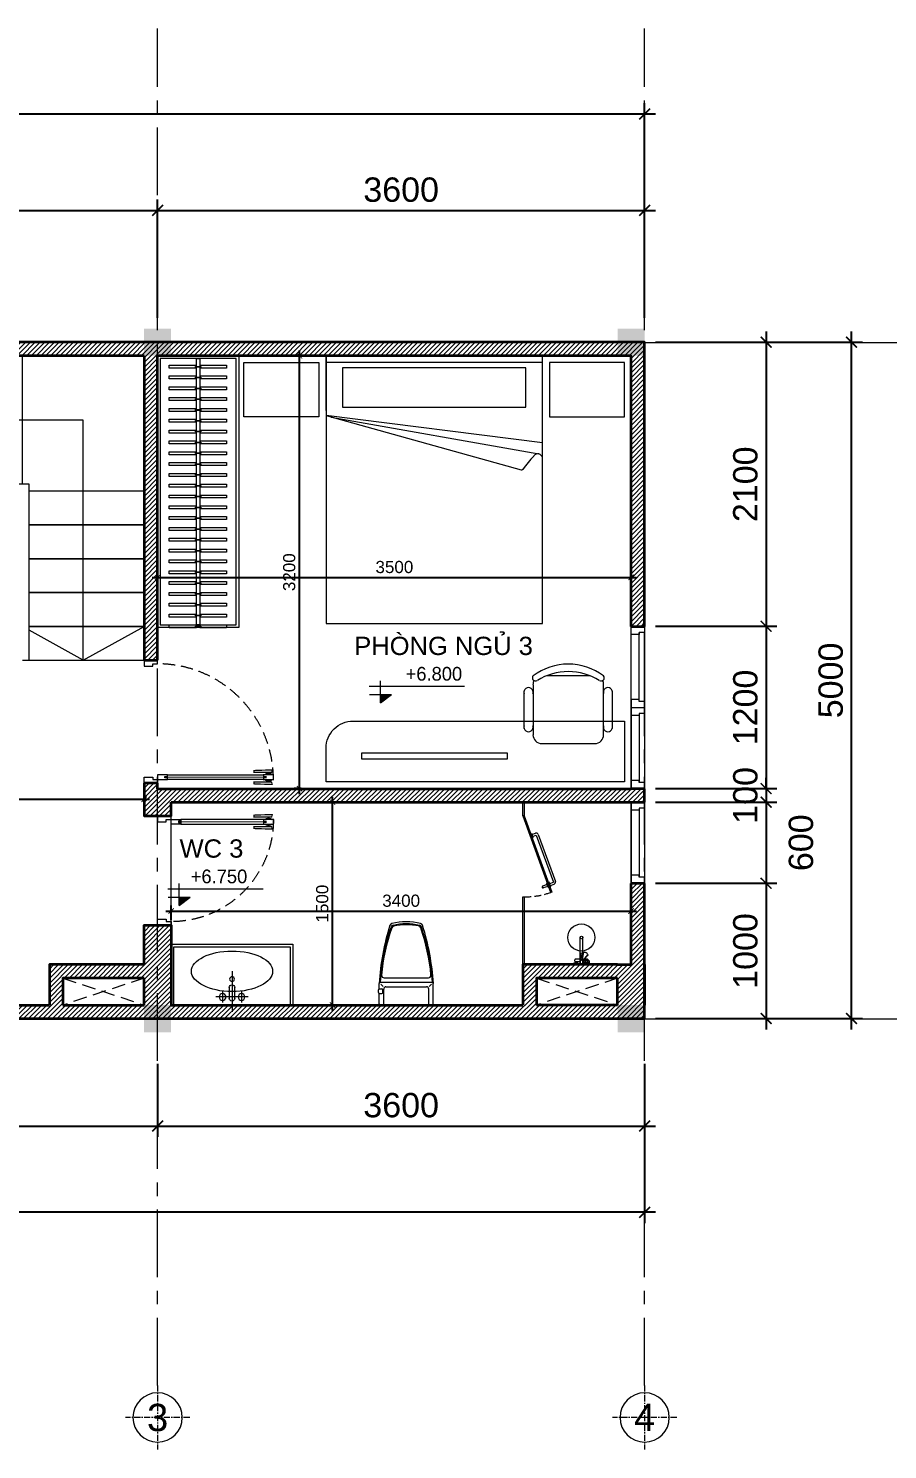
# Model space of a CAD drawing. Header units: inches. Extents: x 1198002 to 1275033, y 93432 to 197262.
# Drawn here: x 1255646 to 1261997, y 119039 to 129545 of the extents above; entities that cross this region are included whole.
import ezdxf
from ezdxf.enums import TextEntityAlignment as Align

# ---------------------------------------------------------------- set-up
doc = ezdxf.new("R2010")
doc.units = ezdxf.units.IN
doc.header["$LTSCALE"] = 100
doc.header["$MEASUREMENT"] = 0
doc.header["$PDMODE"] = 35
doc.linetypes.add('CENTERX2', pattern=[4, 2.5, -0.5, 0.5, -0.5])
doc.linetypes.add('DASHEDX2', pattern=[1.5, 1, -0.5])
for name, color, linetype, lineweight in [('1', 1, 'Continuous', 18), ('183', 183, 'Continuous', 5), ('2', 2, 'Continuous', 13), ('4', 4, 'Continuous', 35), ('8', 252, 'Continuous', 5), ('8CUA', 8, 'Continuous', 5), ('9GRID', 251, 'CENTERX2', 5), ('9HIDDEN', 251, 'DASHEDX2', 5), ('DIM', 135, 'Continuous', 9), ('TEXT', 7, 'Continuous', 18)]:
    doc.layers.add(name, color=color, linetype=linetype, lineweight=lineweight)
doc.layers.add('13COLUMB', color=13, linetype='Continuous')
doc.styles.add('CVN', font='VHELVEN.TTF')
doc.styles.add('OBAYASHI', font='ARIALN.TTF')
doc.styles.add('VSIMPLEX', font='VTIMESN.TTF')
doc.dimstyles.new('D100', dxfattribs={"dimscale": 100, "dimtxt": 1.8, "dimasz": 0.8, "dimexe": 0.8, "dimexo": 0.8, "dimgap": 0.6, "dimtad": 1, "dimdec": 0, "dimrnd": 5, "dimzin": 12, "dimdsep": 46, "dimtxsty": 'CVN', "dimblk1": 'ARCHTICK', "dimblk2": 'ARCHTICK', "dimsah": 1, "dimcen": 0.8, "dimdle": 0.8, "dimclrd": 256, "dimclre": 256, "dimclrt": 7, "dimadec": 0, "dimazin": 3, "dimtfac": 1, "dimtdec": 0, "dimtix": 1, "dimtmove": 2, "dimatfit": 3, "dimldrblk": 'ARCHTICK', "dimfxl": 1, "dimtolj": 1, "dimarcsym": 0})
doc.dimstyles.new('D70', dxfattribs={"dimscale": 50, "dimtxt": 1.8, "dimasz": 0.8, "dimexe": 0.8, "dimexo": 0.8, "dimgap": 0.6, "dimtad": 1, "dimdec": 0, "dimrnd": 5, "dimzin": 12, "dimdsep": 46, "dimtxsty": 'CVN', "dimblk1": 'ARCHTICK', "dimblk2": 'ARCHTICK', "dimsah": 1, "dimcen": 0.8, "dimdle": 0.8, "dimclrd": 256, "dimclre": 256, "dimclrt": 7, "dimadec": 0, "dimazin": 3, "dimtfac": 1, "dimtdec": 0, "dimtix": 1, "dimtmove": 2, "dimatfit": 3, "dimldrblk": 'ARCHTICK', "dimfxl": 1, "dimtolj": 1, "dimarcsym": 0})

# ---------------------------------------------------------------- blocks, each defined once
blk = doc.blocks.new('*U176')
for points in [[(30, 0), (0, 0), (0, 111), (50, 111), (50, 40), (30, 40)], [(981, 0), (1011, 0), (1011, 111), (961, 111), (961, 40), (981, 40)]]:
    blk.add_lwpolyline(points, close=True)
blk.add_lwpolyline([(55, -80), (70, -80), (70, 0), (30, 0), (30, -80), (45, -80), (45, -60), (55, -60), (55, -80)])
at = {"layer": '8CUA'}
for p, q in [((30, -871), (30, -80)), ((70, -80), (70, -871))]:
    blk.add_line(p, q, dxfattribs=at)
at = {"layer": '8CUA', "const_width": 10}
for points in [[(50, -891), (50, -60)], [(20, -906), (10, -906), (10, -916), (20, -916)], [(55, -871), (70, -871), (70, -951), (30, -951), (30, -871), (45, -871), (45, -891), (55, -891), (55, -871)], [(80, -906), (90, -906), (90, -916), (80, -916)]]:
    blk.add_lwpolyline(points, dxfattribs=at)
for points in [[(-10, -941), (10, -936), (10, -791), (-5, -791)], [(110, -941), (90, -936), (90, -791), (105, -791)]]:
    blk.add_lwpolyline(points, close=True, dxfattribs=at)
at = {"layer": '8CUA'}
for centre, start, end in [((70, -911), 143.1301, 216.8699), ((30, -911), 323.1301, 36.8699)]:
    blk.add_arc(centre, 50, start, end, dxfattribs=at)
at = {"layer": '9HIDDEN', "lineweight": 5}
blk.add_arc((30, 0), 951, 270, 0, dxfattribs=at)
blk = doc.blocks.new('*U177')
for points in [[(30, 0), (0, 0), (0, 111), (50, 111), (50, 40), (30, 40)], [(870, 0), (900, 0), (900, 111), (850, 111), (850, 40), (870, 40)]]:
    blk.add_lwpolyline(points, close=True)
blk.add_lwpolyline([(55, -80), (70, -80), (70, 0), (30, 0), (30, -80), (45, -80), (45, -60), (55, -60), (55, -80)])
at = {"layer": '8CUA'}
for p, q in [((30, -760), (30, -80)), ((70, -80), (70, -760))]:
    blk.add_line(p, q, dxfattribs=at)
at = {"layer": '8CUA', "const_width": 10}
for points in [[(50, -780), (50, -60)], [(20, -795), (10, -795), (10, -805), (20, -805)], [(55, -760), (70, -760), (70, -840), (30, -840), (30, -760), (45, -760), (45, -780), (55, -780), (55, -760)], [(80, -795), (90, -795), (90, -805), (80, -805)]]:
    blk.add_lwpolyline(points, dxfattribs=at)
for points in [[(-10, -830), (10, -825), (10, -680), (-5, -680)], [(110, -830), (90, -825), (90, -680), (105, -680)]]:
    blk.add_lwpolyline(points, close=True, dxfattribs=at)
at = {"layer": '8CUA'}
for centre, start, end in [((70, -800), 143.1301, 216.8699), ((30, -800), 323.1301, 36.8699)]:
    blk.add_arc(centre, 50, start, end, dxfattribs=at)
at = {"layer": '9HIDDEN', "lineweight": 5}
blk.add_arc((30, 0), 840, 270, 0, dxfattribs=at)
blk = doc.blocks.new('A$C04183DFA')
at = {"layer": '183'}
blk.add_lwpolyline([(950, 50), (950, 500), (50, 500), (50, 50)], dxfattribs=at)
at = {"layer": '183', "extrusion": (0, 0, -1)}
blk.add_ellipse((500, 300), major_axis=(300, 0), ratio=0.5, start_param=1.570796326794899, end_param=7.853981633974485, dxfattribs=at)
at = {"layer": '8'}
for p, q in [((480, 100), (480, 180)), ((520, 180), (520, 100))]:
    blk.add_line(p, q, dxfattribs=at)
for points in [[(930, 50), (930, 480), (70, 480), (70, 50)], [(500, 300), (500, 0)], [(380, 110), (620, 110)], [(430, 150), (430, 70)], [(570, 150), (570, 70)]]:
    blk.add_lwpolyline(points, dxfattribs=at)
for centre, radius in [((500, 242), 17.5), ((430, 110), 25), ((570, 110), 25)]:
    blk.add_circle(centre, radius, dxfattribs=at)
for centre, start, end in [((500, 180), 0, 180), ((500, 100), 180, 0)]:
    blk.add_arc(centre, 20, start, end, dxfattribs=at)
blk = doc.blocks.new('SITWC')
at = {"linetype": 'Continuous'}
for p, q in [((227, 0), (-227, 0)), ((-198, 0), (-198, -141)), ((198, 0), (198, -141)), ((-237, -10), (-237, -190)), ((206, -112), (206, -133)), ((236, -103), (215, -103)), ((237, -10), (237, -103)), ((245, -112), (245, -133)), ((227, -200), (-227, -200)), ((-202, -163), (-223, -184)), ((194, -239), (-194, -239)), ((178, -161), (-178, -161)), ((202, -163), (223, -184)), ((236, -142), (215, -142)), ((237, -142), (237, -190))]:
    blk.add_line(p, q, dxfattribs=at)
for centre, radius, start, end in [((-227, -10), 10, 90, 180), ((215, -112), 9, 90, 180), ((227, -10), 10, 0, 90), ((236, -112), 9, 0, 90), ((1883, -60), 2125, 183.5006, 197.5595), ((-227, -190), 10, 180, 270), ((1531, -103), 1763, 183.1543, 199.2994), ((-194, -262), 22.5, 90, 184.6246), ((-178, -141), 20, 180, 270), ((-1531, -103), 1763, 340.7006, 356.8457), ((-1883, -60), 2125, 342.4436, 356.4993), ((178, -141), 20, 270, 0), ((194, -262), 22.5, 355.3754, 90), ((215, -133), 9, 180, 270), ((227, -190), 10, 270, 0), ((236, -133), 9, 270, 0), ((1485, -110), 1709, 185.1407, 199.4355), ((-1485, -110), 1709, 340.5723, 354.859), ((-121, -695), 22.5, 196.1273, 256.9622), ((-111, -679), 22.5, 197.6554, 257.5059), ((-105, -672), 22.5, 197.536, 258.2627), ((0, -174), 557, 256.9622, 283.1006), ((0, -177), 536, 257.5059, 282.4941), ((-1, -171), 535, 258.2627, 281.8995), ((105, -672), 22.5, 281.8995, 342.4723), ((111, -679), 22.5, 282.4941, 342.3446), ((121, -695), 22.5, 283.1006, 343.8758)]:
    blk.add_arc(centre, radius, start, end, dxfattribs=at)
blk = doc.blocks.new('*U181')
for p, q in [((238, 113), (586, 240)), ((243, 99), (591, 226)), ((601, 198), (591, 226)), ((615, 203), (605, 231)), ((609, 179), (621, 146)), ((622, 184), (634, 151)), ((239, 66), (229, 94)), ((253, 71), (243, 99))]:
    blk.add_line(p, q)
for points in [[(667, 206), (103, 1), (100, 10), (664, 215)], [(594, 190), (626, 202), (625, 206), (592, 195)], [(597, 180), (630, 192), (631, 187), (599, 176)], [(0, 10), (100, 10), (100, 0), (0, 0)], [(264, 70), (232, 58), (230, 63), (262, 74)], [(700, 10), (1200, 10), (1200, 0), (700, 0)]]:
    blk.add_lwpolyline(points, close=True)
for centre, radius, start, end in [((591, 226), 15, 20, 110), ((243, 99), 15, 110, 200), ((627, 149), 7.11, 200, 20)]:
    blk.add_arc(centre, radius, start, end)
at = {"layer": '9HIDDEN', "ltscale": 0.5}
blk.add_arc((100, 10), 600, 0, 20, dxfattribs=at)
blk = doc.blocks.new('fjafafjfla wc')
at = {"layer": '183'}
for p, q in [((24618, 75225), (24418, 75225)), ((24543, 75225), (24558, 75225)), ((24577, 75257), (24577, 75235)), ((24582, 75262), (24582, 75262)), ((24582, 75245), (24582, 75260)), ((24587, 75245), (24587, 75260)), ((24595, 75225), (24618, 75225)), ((24597, 75230), (24597, 75225)), ((24608, 75245), (24608, 75260)), ((24610, 75270), (24613, 75270)), ((24614, 75280), (24613, 75272)), ((24613, 75272), (24613, 75264)), ((24613, 75245), (24613, 75260)), ((24614, 75249), (24613, 75255)), ((24614, 75280), (24618, 75280)), ((24614, 75280), (24614, 75249)), ((24614, 75249), (24618, 75249)), ((24618, 75205), (24618, 75225)), ((24618, 75205), (24418, 75205)), ((24543, 75205), (24577, 75205)), ((24569, 75221), (24551, 75220)), ((24587, 75208), (24551, 75210)), ((24577, 75209), (24577, 75172)), ((24592, 75167), (24582, 75167)), ((24595, 75205), (24618, 75205)), ((24597, 75205), (24597, 75172)), ((24599, 75185), (24602, 75185)), ((24599, 75181), (24602, 75181)), ((24599, 75174), (24602, 75174)), ((24599, 75170), (24602, 75170)), ((24604, 75183), (24613, 75183)), ((24604, 75160), (24604, 75183)), ((24604, 75160), (24613, 75160)), ((24605, 75170), (24611, 75170)), ((24613, 75157), (24613, 75183)), ((24614, 75180), (24613, 75172)), ((24614, 75149), (24613, 75157)), ((24614, 75180), (24618, 75180)), ((24614, 75149), (24614, 75180)), ((24614, 75149), (24618, 75149))]:
    blk.add_line(p, q, dxfattribs=at)
for centre, radius in [((24418, 75215), 100), ((24418, 75215), 10), ((24598, 75253), 6.6)]:
    blk.add_circle(centre, radius, dxfattribs=at)
for centre, radius, start, end in [((24535, 75193), 38.3, 64.9801, 93.3008), ((24543, 75215), 10, 90, 270), ((24542, 75188), 40.7, 75.87, 98.8554), ((24585, 75278), 38.3, 205.8659, 234.1866), ((24322, 74644), 627, 65.1671, 68.5242), ((24592, 75274), 40.7, 200.3112, 223.2966), ((24960, 75731), 627, 230.6425, 233.9996), ((24582, 75257), 5, 90, 180), ((24598, 75260), 15.4, 0, 180), ((24598, 75245), 15.4, 180, 0), ((24595, 75215), 10, 90, 270), ((24598, 75260), 10.4, 0, 180), ((24598, 75245), 10.4, 180, 0), ((24604, 75215), 10, 270, 90), ((24552, 75215), 5.09, 92.1824, 267.8107), ((24582, 75172), 5, 180, 270), ((24587, 75215), 10.3, 216.2997, 294.839), ((24592, 75172), 5, 270, 0), ((24599, 75183), 1.92, 102.6804, 257.3196), ((24603, 75177), 5.44, 136.3972, 223.6028), ((24599, 75172), 1.92, 102.6804, 257.3196), ((24602, 75183), 1.92, 282.6804, 77.3196), ((24598, 75177), 5.44, 316.3972, 43.6028), ((24602, 75172), 1.92, 282.6804, 77.3196)]:
    blk.add_arc(centre, radius, start, end, dxfattribs=at)
blk.add_ellipse((24541, 75246), major_axis=(-10.2, -17.4), ratio=0.513895, start_param=2.742688, end_param=6.68209, dxfattribs=at)
blk = doc.blocks.new('*U182')
at = {"ltscale": 10}
for p, q in [((600, 0), (0, 0)), ((555, -60), (45, -60)), ((555, -100), (45, -100))]:
    blk.add_line(p, q, dxfattribs=at)
for points in [[(0, -100), (45, -100), (45, -60), (60, -60), (60, 0), (0, 0)], [(600, -100), (555, -100), (555, -60), (540, -60), (540, 0), (600, 0)]]:
    blk.add_lwpolyline(points, close=True, dxfattribs=at)
blk = doc.blocks.new('ghe02')
for p, q in [((-261, 435), (-261, 65)), ((162, 500), (-162, 500)), ((261, 65), (261, 435)), ((-327, 111), (-327, 389)), ((326, 111), (326, 389)), ((-196, 0), (196, 0))]:
    blk.add_line(p, q)
for centre, radius, start, end in [((0, 152), 435, 53.1301, 126.8699), ((0, 105), 427, 57.5758, 122.4242), ((-242, 486), 23.8, 143.3099, 302.0274), ((-196, 435), 65.2, 152.4156, 180), ((242, 486), 23.8, 237.9726, 36.6901), ((196, 435), 65.2, 0, 27.5844), ((-294, 379), 34, 343.7398, 196.2602), ((293, 379), 34, 343.7398, 196.2602), ((-294, 121), 34, 163.7398, 16.2602), ((293, 121), 34, 163.7398, 16.2602), ((-196, 65), 65.2, 180, 270), ((196, 65), 65.2, 270, 0)]:
    blk.add_arc(centre, radius, start, end)
blk = doc.blocks.new('AKHRAEHHGIONG')
at = {"layer": '183'}
for p, q in [((1269416, 150673), (1269416, 148693)), ((1271016, 150673), (1269416, 150673)), ((1269416, 150268), (1269416, 150673)), ((1271016, 148693), (1271016, 150673)), ((1271016, 150268), (1271016, 150673)), ((1269416, 148693), (1271016, 148693))]:
    blk.add_line(p, q, dxfattribs=at)
at = {"layer": '183', "ltscale": 10}
for p, q in [((1271016, 150623), (1269416, 150623)), ((1269537, 150585), (1269537, 150293)), ((1270893, 150585), (1269537, 150585)), ((1270893, 150293), (1270893, 150585)), ((1269537, 150293), (1270893, 150293)), ((1271016, 150031), (1269416, 150232)), ((1269416, 150232), (1270859, 149831)), ((1270989, 149947), (1269453, 150217))]:
    blk.add_line(p, q, dxfattribs=at)
for centre, major_axis, start_param, end_param in [((1271328, 149542), (-383, -383), 4.693087, 4.929797), ((1270981, 149913), (-25, -25), 2.501305, 4.890941), ((1270863, 149839), (-6.36, 6.36), 1.849209, 3.359)]:
    blk.add_ellipse(centre, major_axis=major_axis, ratio=1, start_param=start_param, end_param=end_param, dxfattribs=at)
blk = doc.blocks.new('*U68')
for points in [[(0, 0), (0, -600), (2008, -600), (2008, 0)], [(1988, -20), (1988, -580), (20, -580), (20, -20)]]:
    blk.add_lwpolyline(points, close=True)
at = {"ltscale": 6}
for points in [[(91, -287), (91, -85), (69, -85), (69, -287)], [(171, -287), (171, -85), (149, -85), (149, -287)], [(251, -287), (251, -85), (229, -85), (229, -287)], [(331, -287), (331, -85), (309, -85), (309, -287)], [(411, -287), (411, -85), (389, -85), (389, -287)], [(491, -287), (491, -85), (469, -85), (469, -287)], [(571, -287), (571, -85), (549, -85), (549, -287)], [(651, -287), (651, -85), (629, -85), (629, -287)], [(731, -287), (731, -85), (709, -85), (709, -287)], [(811, -287), (811, -85), (789, -85), (789, -287)], [(891, -287), (891, -85), (869, -85), (869, -287)], [(971, -287), (971, -85), (949, -85), (949, -287)], [(1051, -287), (1051, -85), (1029, -85), (1029, -287)], [(1131, -287), (1131, -85), (1109, -85), (1109, -287)], [(1211, -287), (1211, -85), (1189, -85), (1189, -287)], [(1291, -287), (1291, -85), (1269, -85), (1269, -287)], [(1371, -287), (1371, -85), (1349, -85), (1349, -287)], [(1451, -287), (1451, -85), (1429, -85), (1429, -287)], [(1531, -287), (1531, -85), (1509, -85), (1509, -287)], [(1611, -287), (1611, -85), (1589, -85), (1589, -287)], [(1691, -287), (1691, -85), (1669, -85), (1669, -287)], [(1771, -287), (1771, -85), (1749, -85), (1749, -287)], [(1851, -287), (1851, -85), (1829, -85), (1829, -287)], [(1931, -287), (1931, -85), (1909, -85), (1909, -287)], [(2011, -287), (2011, -85), (1989, -85), (1989, -287)], [(69, -313), (69, -508), (91, -508), (91, -313)], [(149, -313), (149, -508), (171, -508), (171, -313)], [(229, -313), (229, -508), (251, -508), (251, -313)], [(309, -313), (309, -508), (331, -508), (331, -313)], [(389, -313), (389, -508), (411, -508), (411, -313)], [(469, -313), (469, -508), (491, -508), (491, -313)], [(549, -313), (549, -508), (571, -508), (571, -313)], [(629, -313), (629, -508), (651, -508), (651, -313)], [(709, -313), (709, -508), (731, -508), (731, -313)], [(789, -313), (789, -508), (811, -508), (811, -313)], [(869, -313), (869, -508), (891, -508), (891, -313)], [(949, -313), (949, -508), (971, -508), (971, -313)], [(1029, -313), (1029, -508), (1051, -508), (1051, -313)], [(1109, -313), (1109, -508), (1131, -508), (1131, -313)], [(1189, -313), (1189, -508), (1211, -508), (1211, -313)], [(1269, -313), (1269, -508), (1291, -508), (1291, -313)], [(1349, -313), (1349, -508), (1371, -508), (1371, -313)], [(1429, -313), (1429, -508), (1451, -508), (1451, -313)], [(1509, -313), (1509, -508), (1531, -508), (1531, -313)], [(1589, -313), (1589, -508), (1611, -508), (1611, -313)], [(1669, -313), (1669, -508), (1691, -508), (1691, -313)], [(1749, -313), (1749, -508), (1771, -508), (1771, -313)], [(1829, -313), (1829, -508), (1851, -508), (1851, -313)], [(1909, -313), (1909, -508), (1931, -508), (1931, -313)], [(1989, -313), (1989, -508), (2011, -508), (2011, -313)]]:
    blk.add_lwpolyline(points, dxfattribs=at)
for points in [[(1988, -313), (1988, -287), (20, -287), (20, -313)], [(83, -281), (78, -281), (78, -320), (83, -320)], [(163, -281), (158, -281), (158, -320), (163, -320)], [(243, -281), (238, -281), (238, -320), (243, -320)], [(323, -281), (318, -281), (318, -320), (323, -320)], [(403, -281), (398, -281), (398, -320), (403, -320)], [(483, -281), (478, -281), (478, -320), (483, -320)], [(563, -281), (558, -281), (558, -320), (563, -320)], [(643, -281), (638, -281), (638, -320), (643, -320)], [(723, -281), (718, -281), (718, -320), (723, -320)], [(803, -281), (798, -281), (798, -320), (803, -320)], [(883, -281), (878, -281), (878, -320), (883, -320)], [(963, -281), (958, -281), (958, -320), (963, -320)], [(1043, -281), (1038, -281), (1038, -320), (1043, -320)], [(1123, -281), (1118, -281), (1118, -320), (1123, -320)], [(1203, -281), (1198, -281), (1198, -320), (1203, -320)], [(1283, -281), (1278, -281), (1278, -320), (1283, -320)], [(1363, -281), (1358, -281), (1358, -320), (1363, -320)], [(1443, -281), (1438, -281), (1438, -320), (1443, -320)], [(1523, -281), (1518, -281), (1518, -320), (1523, -320)], [(1603, -281), (1598, -281), (1598, -320), (1603, -320)], [(1683, -281), (1678, -281), (1678, -320), (1683, -320)], [(1763, -281), (1758, -281), (1758, -320), (1763, -320)], [(1843, -281), (1838, -281), (1838, -320), (1843, -320)], [(1923, -281), (1918, -281), (1918, -320), (1923, -320)], [(2003, -281), (1998, -281), (1998, -320), (2003, -320)]]:
    blk.add_lwpolyline(points, close=True, dxfattribs=at)
blk = doc.blocks.new('GRIDSIGN')
at = {"color": 9, "linetype": 'CENTERX2'}
for p, q in [((0, 1300), (0, -1300)), ((-1300, 0), (1300, 0))]:
    blk.add_line(p, q, dxfattribs=at)
at = {"color": 9}
blk.add_circle((0, 0), 1000, dxfattribs=at)
blk.add_attdef('A', text='', height=1000).set_placement((0, 0), align=Align.MIDDLE)
blk = doc.blocks.new('ttucx')
at = {"layer": '9GRID', "ltscale": 2}
for p, q in [((1256601, 157775), (1256601, 167807)), ((1260201, 157775), (1260201, 167807))]:
    blk.add_line(p, q, dxfattribs=at)
for points in [[(1243179, 165486), (1264296, 165486)], [(1243179, 160486), (1264296, 160486)]]:
    blk.add_lwpolyline(points, dxfattribs=at)
at = {"layer": '2'}
ref = blk.add_blockref('GRIDSIGN', (1256601, 157538), dxfattribs=dict(at, xscale=-0.1822500005364418, yscale=0.1822500005364418, zscale=0.1822500005364418))
ref.add_attrib('A', '3', dxfattribs={"layer": '0', "height": 202, "style": 'CVN'}).set_placement((1256601, 157538), align=Align.MIDDLE)
ref = blk.add_blockref('GRIDSIGN', (1260201, 157538), dxfattribs=dict(at, xscale=-0.1822500005364418, yscale=0.1822500005364418, zscale=0.1822500005364418))
ref.add_attrib('A', '4', dxfattribs={"layer": '0', "height": 202, "style": 'CVN'}).set_placement((1260201, 157538), align=Align.MIDDLE)
blk = doc.blocks.new('cos')
for p, q in [((1527, 300), (-205, 300)), ((0, 0), (0, 400)), ((-200, 150), (200, 150)), ((0, 0), (200, 150))]:
    blk.add_line(p, q)
blk.add_solid([(0, 150), (0, 0), (200, 150)])
at = {"color": 3, "style": 'VSIMPLEX', "text_generation_flag": 6}
blk.add_attdef('COS-VER', (93, 405), '', height=250, rotation=180, dxfattribs=at)
blk = doc.blocks.new('_ARCHTICK')
at = {"color": 0, "linetype": 'ByBlock', "const_width": 0.15}
blk.add_lwpolyline([(-0.5, -0.5), (0.5, 0.5)], dxfattribs=at)
blk = doc.blocks.new('*D264')
at = {"layer": 'Defpoints', "color": 0, "transparency": 16777216}
for p in [(1256601, 128200), (1253101, 127570), (1256601, 127325)]:
    blk.add_point(p, dxfattribs=at)
at = {"layer": 'DIM', "lineweight": -2, "transparency": 16777216}
for p, q in [((1253021, 128200), (1256681, 128200)), ((1253101, 127650), (1253101, 128280)), ((1256601, 127405), (1256601, 128280))]:
    blk.add_line(p, q, dxfattribs=at)
at = {"layer": 'DIM', "lineweight": -2, "transparency": 16777216, "xscale": 80, "yscale": 80, "zscale": 80, "rotation": 180}
blk.add_blockref('_ARCHTICK', (1253101, 128200), dxfattribs=at)
at = {"layer": 'DIM', "lineweight": -2, "transparency": 16777216, "xscale": 80, "yscale": 80, "zscale": 80}
blk.add_blockref('_ARCHTICK', (1256601, 128200), dxfattribs=at)
at = {"layer": 'DIM', "color": 7, "transparency": 16777216, "insert": (1254851, 128352), "char_height": 180, "attachment_point": 5, "style": 'CVN'}
blk.add_mtext('\\A1;3500', dxfattribs=at)
blk = doc.blocks.new('*D265')
at = {"layer": 'Defpoints', "color": 0, "transparency": 16777216}
for p in [(1260201, 128200), (1256601, 127325), (1260201, 127325)]:
    blk.add_point(p, dxfattribs=at)
at = {"layer": 'DIM', "lineweight": -2, "transparency": 16777216}
for p, q in [((1256521, 128200), (1260281, 128200)), ((1256601, 127405), (1256601, 128280)), ((1260201, 127405), (1260201, 128280))]:
    blk.add_line(p, q, dxfattribs=at)
at = {"layer": 'DIM', "lineweight": -2, "transparency": 16777216, "xscale": 80, "yscale": 80, "zscale": 80, "rotation": 180}
blk.add_blockref('_ARCHTICK', (1256601, 128200), dxfattribs=at)
at = {"layer": 'DIM', "lineweight": -2, "transparency": 16777216, "xscale": 80, "yscale": 80, "zscale": 80}
blk.add_blockref('_ARCHTICK', (1260201, 128200), dxfattribs=at)
at = {"layer": 'DIM', "color": 7, "transparency": 16777216, "insert": (1258401, 128352), "char_height": 180, "attachment_point": 5, "style": 'CVN'}
blk.add_mtext('\\A1;3600', dxfattribs=at)
blk = doc.blocks.new('*D266')
at = {"layer": 'Defpoints', "color": 0, "transparency": 16777216}
for p in [(1249101, 128912), (1249101, 127516), (1260201, 127325)]:
    blk.add_point(p, dxfattribs=at)
at = {"layer": 'DIM', "lineweight": -2, "transparency": 16777216}
for p, q in [((1260281, 128912), (1249021, 128912)), ((1249101, 127596), (1249101, 128992)), ((1260201, 127405), (1260201, 128992))]:
    blk.add_line(p, q, dxfattribs=at)
at = {"layer": 'DIM', "lineweight": -2, "transparency": 16777216, "xscale": 80, "yscale": 80, "zscale": 80, "rotation": 180}
blk.add_blockref('_ARCHTICK', (1249101, 128912), dxfattribs=at)
at = {"layer": 'DIM', "lineweight": -2, "transparency": 16777216, "xscale": 80, "yscale": 80, "zscale": 80}
blk.add_blockref('_ARCHTICK', (1260201, 128912), dxfattribs=at)
at = {"layer": 'DIM', "color": 7, "transparency": 16777216, "insert": (1254651, 129064), "char_height": 180, "attachment_point": 5, "style": 'CVN'}
blk.add_mtext('\\A1;11100', dxfattribs=at)
blk = doc.blocks.new('*D268')
at = {"layer": 'Defpoints', "color": 0, "transparency": 16777216}
for p in [(1260201, 127225), (1260201, 125125), (1261099, 125125)]:
    blk.add_point(p, dxfattribs=at)
at = {"layer": 'DIM', "lineweight": -2, "transparency": 16777216}
for p, q in [((1261099, 127305), (1261099, 125045)), ((1260281, 127225), (1261179, 127225)), ((1260281, 125125), (1261179, 125125))]:
    blk.add_line(p, q, dxfattribs=at)
at = {"layer": 'DIM', "lineweight": -2, "transparency": 16777216, "xscale": 80, "yscale": 80, "zscale": 80}
for p, rotation in [((1261099, 127225), 90), ((1261099, 125125), 270)]:
    blk.add_blockref('_ARCHTICK', p, dxfattribs=dict(at, rotation=rotation))
at = {"layer": 'DIM', "color": 7, "transparency": 16777216, "insert": (1260946, 126175), "char_height": 180, "attachment_point": 5, "rotation": 90, "style": 'CVN'}
blk.add_mtext('\\A1;2100', dxfattribs=at)
blk = doc.blocks.new('*D269')
at = {"layer": 'Defpoints', "color": 0, "transparency": 16777216}
for p in [(1260201, 125125), (1260201, 123925), (1261099, 123925)]:
    blk.add_point(p, dxfattribs=at)
at = {"layer": 'DIM', "lineweight": -2, "transparency": 16777216}
for p, q in [((1261099, 125205), (1261099, 123845)), ((1260281, 125125), (1261179, 125125)), ((1260281, 123925), (1261179, 123925))]:
    blk.add_line(p, q, dxfattribs=at)
at = {"layer": 'DIM', "lineweight": -2, "transparency": 16777216, "xscale": 80, "yscale": 80, "zscale": 80}
for p, rotation in [((1261099, 125125), 90), ((1261099, 123925), 270)]:
    blk.add_blockref('_ARCHTICK', p, dxfattribs=dict(at, rotation=rotation))
at = {"layer": 'DIM', "color": 7, "transparency": 16777216, "insert": (1260946, 124525), "char_height": 180, "attachment_point": 5, "rotation": 90, "style": 'CVN'}
blk.add_mtext('\\A1;1200', dxfattribs=at)
blk = doc.blocks.new('*D270')
at = {"layer": 'Defpoints', "color": 0, "transparency": 16777216}
for p in [(1260201, 123925), (1260201, 123825), (1261099, 123825)]:
    blk.add_point(p, dxfattribs=at)
at = {"layer": 'DIM', "lineweight": -2, "transparency": 16777216}
for p, q in [((1261099, 123925), (1261099, 124005)), ((1260281, 123925), (1261179, 123925)), ((1261099, 123925), (1261099, 123825)), ((1260281, 123825), (1261179, 123825)), ((1261099, 123825), (1261099, 123745))]:
    blk.add_line(p, q, dxfattribs=at)
at = {"layer": 'DIM', "lineweight": -2, "transparency": 16777216, "xscale": 80, "yscale": 80, "zscale": 80}
for p, rotation in [((1261099, 123925), 270), ((1261099, 123825), 90)]:
    blk.add_blockref('_ARCHTICK', p, dxfattribs=dict(at, rotation=rotation))
at = {"layer": 'DIM', "color": 7, "transparency": 16777216, "insert": (1260946, 123875), "char_height": 180, "attachment_point": 5, "rotation": 90, "style": 'CVN'}
blk.add_mtext('\\A1;100', dxfattribs=at)
blk = doc.blocks.new('*D271')
at = {"layer": 'Defpoints', "color": 0, "transparency": 16777216}
for p in [(1260201, 123825), (1260201, 123225), (1261099, 123225)]:
    blk.add_point(p, dxfattribs=at)
at = {"layer": 'DIM', "lineweight": -2, "transparency": 16777216}
for p, q in [((1261099, 123905), (1261099, 123145)), ((1260281, 123825), (1261179, 123825)), ((1260281, 123225), (1261179, 123225))]:
    blk.add_line(p, q, dxfattribs=at)
at = {"layer": 'DIM', "lineweight": -2, "transparency": 16777216, "xscale": 80, "yscale": 80, "zscale": 80}
for p, rotation in [((1261099, 123825), 90), ((1261099, 123225), 270)]:
    blk.add_blockref('_ARCHTICK', p, dxfattribs=dict(at, rotation=rotation))
at = {"layer": 'DIM', "color": 7, "transparency": 16777216, "insert": (1261357, 123525), "char_height": 180, "attachment_point": 5, "rotation": 90, "style": 'CVN'}
blk.add_mtext('\\A1;600', dxfattribs=at)
blk = doc.blocks.new('*D272')
at = {"layer": 'Defpoints', "color": 0, "transparency": 16777216}
for p in [(1260201, 123225), (1260201, 122225), (1261099, 122225)]:
    blk.add_point(p, dxfattribs=at)
at = {"layer": 'DIM', "lineweight": -2, "transparency": 16777216}
for p, q in [((1261099, 123305), (1261099, 122145)), ((1260281, 123225), (1261179, 123225)), ((1260281, 122225), (1261179, 122225))]:
    blk.add_line(p, q, dxfattribs=at)
at = {"layer": 'DIM', "lineweight": -2, "transparency": 16777216, "xscale": 80, "yscale": 80, "zscale": 80}
for p, rotation in [((1261099, 123225), 90), ((1261099, 122225), 270)]:
    blk.add_blockref('_ARCHTICK', p, dxfattribs=dict(at, rotation=rotation))
at = {"layer": 'DIM', "color": 7, "transparency": 16777216, "insert": (1260946, 122725), "char_height": 180, "attachment_point": 5, "rotation": 90, "style": 'CVN'}
blk.add_mtext('\\A1;1000', dxfattribs=at)
blk = doc.blocks.new('*D273')
at = {"layer": 'Defpoints', "color": 0, "transparency": 16777216}
for p in [(1260609, 127225), (1261730, 127225), (1260609, 122225)]:
    blk.add_point(p, dxfattribs=at)
at = {"layer": 'DIM', "lineweight": -2, "transparency": 16777216}
for p, q in [((1261730, 122145), (1261730, 127305)), ((1260689, 127225), (1261810, 127225)), ((1260689, 122225), (1261810, 122225))]:
    blk.add_line(p, q, dxfattribs=at)
at = {"layer": 'DIM', "lineweight": -2, "transparency": 16777216, "xscale": 80, "yscale": 80, "zscale": 80}
for p, rotation in [((1261730, 127225), 90), ((1261730, 122225), 270)]:
    blk.add_blockref('_ARCHTICK', p, dxfattribs=dict(at, rotation=rotation))
at = {"layer": 'DIM', "color": 7, "transparency": 16777216, "insert": (1261577, 124725), "char_height": 180, "attachment_point": 5, "rotation": 90, "style": 'CVN'}
blk.add_mtext('\\A1;5000', dxfattribs=at)
blk = doc.blocks.new('*D276')
at = {"layer": 'Defpoints', "color": 0, "transparency": 16777216}
for p in [(1253101, 121970), (1256601, 121970), (1256601, 121431)]:
    blk.add_point(p, dxfattribs=at)
at = {"layer": 'DIM', "lineweight": -2, "transparency": 16777216}
for p, q in [((1253101, 121890), (1253101, 121351)), ((1256601, 121890), (1256601, 121351)), ((1253021, 121431), (1256681, 121431))]:
    blk.add_line(p, q, dxfattribs=at)
at = {"layer": 'DIM', "lineweight": -2, "transparency": 16777216, "xscale": 80, "yscale": 80, "zscale": 80, "rotation": 180}
blk.add_blockref('_ARCHTICK', (1253101, 121431), dxfattribs=at)
at = {"layer": 'DIM', "lineweight": -2, "transparency": 16777216, "xscale": 80, "yscale": 80, "zscale": 80}
blk.add_blockref('_ARCHTICK', (1256601, 121431), dxfattribs=at)
at = {"layer": 'DIM', "color": 7, "transparency": 16777216, "insert": (1254851, 121584), "char_height": 180, "attachment_point": 5, "style": 'CVN'}
blk.add_mtext('\\A1;3500', dxfattribs=at)
blk = doc.blocks.new('*D277')
at = {"layer": 'Defpoints', "color": 0, "transparency": 16777216}
for p in [(1256601, 121970), (1260201, 121970), (1260201, 121431)]:
    blk.add_point(p, dxfattribs=at)
at = {"layer": 'DIM', "lineweight": -2, "transparency": 16777216}
for p, q in [((1256601, 121890), (1256601, 121351)), ((1260201, 121890), (1260201, 121351)), ((1256521, 121431), (1260281, 121431))]:
    blk.add_line(p, q, dxfattribs=at)
at = {"layer": 'DIM', "lineweight": -2, "transparency": 16777216, "xscale": 80, "yscale": 80, "zscale": 80, "rotation": 180}
blk.add_blockref('_ARCHTICK', (1256601, 121431), dxfattribs=at)
at = {"layer": 'DIM', "lineweight": -2, "transparency": 16777216, "xscale": 80, "yscale": 80, "zscale": 80}
blk.add_blockref('_ARCHTICK', (1260201, 121431), dxfattribs=at)
at = {"layer": 'DIM', "color": 7, "transparency": 16777216, "insert": (1258401, 121584), "char_height": 180, "attachment_point": 5, "style": 'CVN'}
blk.add_mtext('\\A1;3600', dxfattribs=at)
blk = doc.blocks.new('*D278')
at = {"layer": 'Defpoints', "color": 0, "transparency": 16777216}
for p in [(1247901, 121748), (1260201, 121620), (1247901, 120793)]:
    blk.add_point(p, dxfattribs=at)
at = {"layer": 'DIM', "lineweight": -2, "transparency": 16777216}
for p, q in [((1247901, 121668), (1247901, 120713)), ((1260201, 121540), (1260201, 120713)), ((1260281, 120793), (1247821, 120793))]:
    blk.add_line(p, q, dxfattribs=at)
at = {"layer": 'DIM', "lineweight": -2, "transparency": 16777216, "xscale": 80, "yscale": 80, "zscale": 80, "rotation": 180}
blk.add_blockref('_ARCHTICK', (1247901, 120793), dxfattribs=at)
at = {"layer": 'DIM', "lineweight": -2, "transparency": 16777216, "xscale": 80, "yscale": 80, "zscale": 80}
blk.add_blockref('_ARCHTICK', (1260201, 120793), dxfattribs=at)
at = {"layer": 'DIM', "color": 7, "transparency": 16777216, "insert": (1254051, 120946), "char_height": 180, "attachment_point": 5, "style": 'CVN'}
blk.add_mtext('\\A1;12300', dxfattribs=at)
blk = doc.blocks.new('*D284')
at = {"layer": 'Defpoints', "color": 0, "transparency": 16777216}
for p in [(1256501, 123846), (1253201, 123725), (1256501, 123725)]:
    blk.add_point(p, dxfattribs=at)
at = {"layer": 'DIM', "lineweight": -2, "transparency": 16777216}
for p, q in [((1253201, 123765), (1253201, 123886)), ((1256501, 123765), (1256501, 123886)), ((1253161, 123846), (1256541, 123846))]:
    blk.add_line(p, q, dxfattribs=at)
at = {"layer": 'DIM', "lineweight": -2, "transparency": 16777216, "xscale": 40, "yscale": 40, "zscale": 40, "rotation": 180}
blk.add_blockref('_ARCHTICK', (1253201, 123846), dxfattribs=at)
at = {"layer": 'DIM', "lineweight": -2, "transparency": 16777216, "xscale": 40, "yscale": 40, "zscale": 40}
blk.add_blockref('_ARCHTICK', (1256501, 123846), dxfattribs=at)
at = {"layer": 'DIM', "color": 7, "transparency": 16777216, "insert": (1254851, 123922), "char_height": 90, "attachment_point": 5, "style": 'CVN'}
blk.add_mtext('\\A1;3300', dxfattribs=at)
blk = doc.blocks.new('*D290')
at = {"layer": 'Defpoints', "color": 0, "transparency": 16777216}
for p in [(1260101, 123020), (1260101, 122925), (1256701, 122915)]:
    blk.add_point(p, dxfattribs=at)
at = {"layer": 'DIM', "lineweight": -2, "transparency": 16777216}
for p, q in [((1256701, 122955), (1256701, 123060)), ((1260101, 122965), (1260101, 123060)), ((1256661, 123020), (1260141, 123020))]:
    blk.add_line(p, q, dxfattribs=at)
at = {"layer": 'DIM', "lineweight": -2, "transparency": 16777216, "xscale": 40, "yscale": 40, "zscale": 40, "rotation": 180}
blk.add_blockref('_ARCHTICK', (1256701, 123020), dxfattribs=at)
at = {"layer": 'DIM', "lineweight": -2, "transparency": 16777216, "xscale": 40, "yscale": 40, "zscale": 40}
blk.add_blockref('_ARCHTICK', (1260101, 123020), dxfattribs=at)
at = {"layer": 'DIM', "color": 7, "transparency": 16777216, "insert": (1258401, 123096), "char_height": 90, "attachment_point": 5, "style": 'CVN'}
blk.add_mtext('\\A1;3400', dxfattribs=at)
blk = doc.blocks.new('*D291')
at = {"layer": 'Defpoints', "color": 0, "transparency": 16777216}
for p in [(1257894, 123825), (1257963, 123825), (1257963, 122325)]:
    blk.add_point(p, dxfattribs=at)
at = {"layer": 'DIM', "lineweight": -2, "transparency": 16777216}
for p, q in [((1257923, 123825), (1257854, 123825)), ((1257894, 122285), (1257894, 123865)), ((1257923, 122325), (1257854, 122325))]:
    blk.add_line(p, q, dxfattribs=at)
at = {"layer": 'DIM', "lineweight": -2, "transparency": 16777216, "xscale": 40, "yscale": 40, "zscale": 40}
for p, rotation in [((1257894, 123825), 90), ((1257894, 122325), 270)]:
    blk.add_blockref('_ARCHTICK', p, dxfattribs=dict(at, rotation=rotation))
at = {"layer": 'DIM', "color": 7, "transparency": 16777216, "insert": (1257818, 123075), "char_height": 90, "attachment_point": 5, "rotation": 90, "style": 'CVN'}
blk.add_mtext('\\A1;1500', dxfattribs=at)
blk = doc.blocks.new('*D292')
at = {"layer": 'Defpoints', "color": 0, "transparency": 16777216}
for p in [(1260101, 125487), (1260101, 125260), (1256601, 125116)]:
    blk.add_point(p, dxfattribs=at)
at = {"layer": 'DIM', "lineweight": -2, "transparency": 16777216}
for p, q in [((1256561, 125487), (1260141, 125487)), ((1256601, 125156), (1256601, 125527)), ((1260101, 125300), (1260101, 125527))]:
    blk.add_line(p, q, dxfattribs=at)
at = {"layer": 'DIM', "lineweight": -2, "transparency": 16777216, "xscale": 40, "yscale": 40, "zscale": 40, "rotation": 180}
blk.add_blockref('_ARCHTICK', (1256601, 125487), dxfattribs=at)
at = {"layer": 'DIM', "lineweight": -2, "transparency": 16777216, "xscale": 40, "yscale": 40, "zscale": 40}
blk.add_blockref('_ARCHTICK', (1260101, 125487), dxfattribs=at)
at = {"layer": 'DIM', "color": 7, "transparency": 16777216, "insert": (1258351, 125563), "char_height": 90, "attachment_point": 5, "style": 'CVN'}
blk.add_mtext('\\A1;3500', dxfattribs=at)
blk = doc.blocks.new('*D293')
at = {"layer": 'Defpoints', "color": 0, "transparency": 16777216}
for p in [(1257650, 127125), (1257702, 127125), (1257702, 123925)]:
    blk.add_point(p, dxfattribs=at)
at = {"layer": 'DIM', "lineweight": -2, "transparency": 16777216}
for p, q in [((1257662, 127125), (1257610, 127125)), ((1257650, 123885), (1257650, 127165)), ((1257662, 123925), (1257610, 123925))]:
    blk.add_line(p, q, dxfattribs=at)
at = {"layer": 'DIM', "lineweight": -2, "transparency": 16777216, "xscale": 40, "yscale": 40, "zscale": 40}
for p, rotation in [((1257650, 127125), 90), ((1257650, 123925), 270)]:
    blk.add_blockref('_ARCHTICK', p, dxfattribs=dict(at, rotation=rotation))
at = {"layer": 'DIM', "color": 7, "transparency": 16777216, "insert": (1257574, 125525), "char_height": 90, "attachment_point": 5, "rotation": 90, "style": 'CVN'}
blk.add_mtext('\\A1;3200', dxfattribs=at)

msp = doc.modelspace()

# ---------------------------------------------------------------- hatches: boundary and pattern name
at = {"layer": '8'}
h = msp.add_hatch(dxfattribs=at)
h.set_pattern_fill('ANSI31', color=256, scale=200)
h.paths.add_polyline_path([(1249301, 127124.7), (1253101, 127124.7), (1253101, 124874.7), (1253201, 124874.7), (1253201, 127124.7), (1256501, 127124.7), (1256501, 124874.7), (1256601, 124874.7), (1256601, 127124.7), (1260101, 127124.7), (1260101, 125124.7), (1260201, 125124.7), (1260201, 127224.7), (1249101, 127224.7), (1248301, 127224.7), (1248301, 127124.7), (1249101, 127124.7), (1249101, 125124.7), (1249301, 125124.7)])
h.paths.add_polyline_path([(1253201, 123964.7), (1253001, 123964.7), (1253001, 123924.7), (1250001, 123924.7), (1250001, 123824.7), (1253001, 123824.7), (1253001, 123724.7), (1253201, 123724.7)])
h.paths.add_polyline_path([(1260201, 123924.7), (1260101, 123924.7), (1256601, 123924.7), (1256601, 123964.7), (1256501, 123964.7), (1256501, 123724.7), (1256601, 123724.7), (1256701, 123724.7), (1256701, 123824.7), (1260101, 123824.7), (1260201, 123824.7)])
h.paths.add_polyline_path([(1260201, 123224.7), (1260101, 123224.7), (1260101, 122624.7), (1260001, 122624.7), (1259301, 122624.7), (1259301, 122324.7), (1258201, 122324.7), (1256701, 122324.7), (1256701, 122914.7), (1256501, 122914.7), (1256501, 122624.7), (1255801, 122624.7), (1255801, 122324.7), (1253201, 122324.7), (1253201, 122814.7), (1253001, 122814.7), (1253001, 122324.7), (1248301, 122324.7), (1248301, 122224.7), (1249101, 122224.7), (1260201, 122224.7)])
h.paths.add_polyline_path([(1256501, 122324.7), (1255901, 122324.7), (1255901, 122524.7), (1256501, 122524.7)], flags=16)
h.paths.add_polyline_path([(1259401, 122324.7), (1259401, 122524.7), (1260001, 122524.7), (1260001, 122324.7)], flags=16)

# ---------------------------------------------------------------- linework, layer by layer
at = {"layer": '1'}
for points in [[(1255601, 126174.7), (1255601, 127124.7), (1256501, 127124.7), (1256501, 126124.7), (1255651, 126124.7)], [(1255651, 125874.7), (1256501, 125874.7), (1256501, 126124.7), (1255651, 126124.7)], [(1255651, 125624.7), (1256501, 125624.7), (1256501, 125874.7), (1255651, 125874.7)], [(1255651, 125374.7), (1256501, 125374.7), (1256501, 125624.7), (1255651, 125624.7)], [(1255651, 125124.7), (1256501, 125124.7), (1256501, 125374.7), (1255651, 125374.7)], [(1255601, 124874.7), (1256501, 124874.7), (1256501, 125124.7), (1255651, 125124.7)], [(1256701, 122914.7), (1256701, 123724.7)]]:
    msp.add_lwpolyline(points, dxfattribs=at)
for points in [[(1260101, 125124.7), (1260201, 125124.7), (1260201, 123924.7), (1260101, 123924.7)], [(1260101, 123824.7), (1260201, 123824.7), (1260201, 123224.7), (1260101, 123224.7)]]:
    msp.add_lwpolyline(points, close=True, dxfattribs=at)
at = {"layer": '13COLUMB'}
for points in [[(1256701, 127124.7), (1256701, 127324.7), (1256501, 127124.7), (1256501, 127324.7)], [(1260201, 127124.7), (1260201, 127324.7), (1260001, 127124.7), (1260001, 127324.7)], [(1256701, 122124.7), (1256701, 122324.7), (1256501, 122124.7), (1256501, 122324.7)], [(1260201, 122124.7), (1260201, 122324.7), (1260001, 122124.7), (1260001, 122324.7)]]:
    msp.add_solid(points, dxfattribs=at)
at = {"layer": '183'}
for points in [[(1257239.3, 127074.7), (1257791.8, 127074.7), (1257791.8, 126674.7), (1257239.3, 126674.7)], [(1260051, 127074.7), (1259498.5, 127074.7), (1259498.5, 126674.7), (1260051, 126674.7)], [(1258106.8, 124144.7), (1259186.2, 124144.7), (1259186.2, 124188.4), (1258106.8, 124188.4)]]:
    msp.add_lwpolyline(points, close=True, dxfattribs=at)
msp.add_lwpolyline([(1258046.5, 124424.7), (1260051, 124424.7), (1260051, 123974.7), (1257846.5, 123974.7), (1257846.5, 124224.7, -0.4142136)], format="xyb", close=True, dxfattribs=at)
at = {"layer": '2'}
msp.add_lwpolyline([(1255601, 124874.7), (1255651, 124874.7), (1255651, 126174.7), (1254888.5, 126174.7)], dxfattribs=at)
at = {"layer": '4'}
for points in [[(1260201, 125124.7), (1260201, 127224.7), (1249101, 127224.7)], [(1256501, 127124.7), (1253201, 127124.7)], [(1256501, 127124.7), (1256501, 124874.7)], [(1260101, 125124.7), (1260101, 127124.7), (1256601, 127124.7)], [(1256601, 124874.7), (1256601, 127124.7)], [(1260101, 125124.7), (1260201, 125124.7)], [(1256501, 124874.7), (1256601, 124874.7)], [(1256501, 123964.7), (1256501, 123724.7), (1256601, 123724.7)], [(1256601, 123964.7), (1256501, 123964.7)], [(1256601, 123924.7), (1256601, 123964.7)], [(1256601, 123924.7), (1260101, 123924.7)], [(1260201, 123924.7), (1260101, 123924.7)], [(1260201, 123824.7), (1260201, 123924.7)], [(1256601, 123724.7), (1256701, 123724.7), (1256701, 123824.7)], [(1256701, 123824.7), (1260101, 123824.7)], [(1260101, 123824.7), (1260201, 123824.7)], [(1249101, 122224.7), (1260201, 122224.7), (1260201, 123224.7)], [(1260101, 122624.7), (1260101, 123224.7)], [(1260201, 123224.7), (1260101, 123224.7)], [(1256501, 122624.7), (1256501, 122914.7), (1256701, 122914.7), (1256701, 122324.7)], [(1256501, 122624.7), (1255801, 122624.7), (1255801, 122324.7)], [(1260001, 122624.7), (1259301, 122624.7), (1259301, 122324.7)], [(1260001, 122624.7), (1260101, 122624.7)], [(1260201, 122624.7), (1260201, 122324.7)], [(1256501, 122524.7), (1255901, 122524.7), (1255901, 122324.7)], [(1256501, 122324.7), (1256501, 122524.7)], [(1260001, 122524.7), (1259401, 122524.7), (1259401, 122324.7)], [(1260001, 122324.7), (1260001, 122524.7)], [(1253201, 122324.7), (1255801, 122324.7)], [(1255901, 122324.7), (1256501, 122324.7)], [(1256701, 122324.7), (1258201, 122324.7)], [(1256701, 122324.7), (1256701, 122324.7)], [(1258201, 122324.7), (1259301, 122324.7)], [(1260001, 122324.7), (1259401, 122324.7)]]:
    msp.add_lwpolyline(points, dxfattribs=at)
at = {"layer": '8'}
for points in [[(1256051, 124874.7), (1256051, 126649.7), (1254769.8, 126649.7)], [(1256051, 124874.7), (1255651, 125095.6)], [(1256051, 124874.7), (1256501, 125124.7)]]:
    msp.add_lwpolyline(points, dxfattribs=at)
at = {"layer": '9HIDDEN'}
for points in [[(1256501, 122524.7), (1255901, 122324.7)], [(1255901, 122524.7), (1256501, 122324.7)], [(1260001, 122524.7), (1259401, 122324.7)], [(1259401, 122524.7), (1260001, 122324.7)]]:
    msp.add_lwpolyline(points, dxfattribs=at)

# ---------------------------------------------------------------- block references
at = {"layer": '183', "xscale": -1, "rotation": 90}
msp.add_blockref('*U68', (1256601, 127124.7), dxfattribs=at)
at = {"layer": '183'}
for name, p in [('AKHRAEHHGIONG', (-11569.9, -23548.3)), ('ghe02', (1259636.7, 124258.6))]:
    msp.add_blockref(name, p, dxfattribs=at)
at = {"layer": '183', "rotation": 270}
msp.add_blockref('*U181', (1259301, 123824.7), dxfattribs=at)
at = {"layer": '183', "xscale": 0.8421052638441342, "yscale": 0.8421052638441342, "zscale": 0.8421052638441342, "rotation": 180}
msp.add_blockref('SITWC', (1258438.8, 122324.7), dxfattribs=at)
at = {"layer": '183', "xscale": -1}
msp.add_blockref('A$C04183DFA', (1257651, 122274.7), dxfattribs=at)
at = {"layer": '4', "rotation": 270}
msp.add_blockref('fjafafjfla wc', (1184518.4, 147242.4), dxfattribs=at)
at = {"layer": '8CUA', "xscale": -1, "rotation": 90}
msp.add_blockref('*U182', (1260101, 125124.7), dxfattribs=at)
at = {"layer": '8CUA', "rotation": 89.99999999999999}
for p in [(1260101, 123924.7), (1260101, 123224.7)]:
    msp.add_blockref('*U182', p, dxfattribs=at)
at = {"layer": '9GRID'}
msp.add_blockref('ttucx', (0, -38261.8), dxfattribs=at)
at = {"layer": '9HIDDEN', "yscale": 0.8999976050108671, "zscale": 0.8999976050108671}
for name, p, xscale, rotation in [('*U176', (1256601, 123964.7), 0.8999976050108671, 90.00000000000001), ('*U177', (1256701, 123724.7), -0.8999976050108671, 90)]:
    msp.add_blockref(name, p, dxfattribs=dict(at, xscale=xscale, rotation=rotation))
at = {"layer": 'TEXT'}
ref = msp.add_blockref('cos', (1258248.9, 124559), dxfattribs=dict(at, xscale=0.4065874345638741, yscale=0.4065874345638741, zscale=0.4065874345638741, rotation=0.0002481631948920933))
ref.add_attrib('COS-VER', '+6.800', (1258434.1, 124723.6), dxfattribs={"layer": '0', "color": 3, "height": 101.25, "rotation": 180.00025, "style": 'VSIMPLEX', "text_generation_flag": 6})
ref = msp.add_blockref('cos', (1256759.7, 123061), dxfattribs=dict(at, xscale=0.4065874345638741, yscale=0.4065874345638741, zscale=0.4065874345638741, rotation=0.0002481631948920933))
ref.add_attrib('COS-VER', '+6.750', (1256845.8, 123225.6), dxfattribs={"layer": '0', "color": 3, "height": 101.25, "rotation": 180.00025, "style": 'VSIMPLEX', "text_generation_flag": 6})

# ---------------------------------------------------------------- texts
at = {"layer": 'TEXT', "char_height": 135, "attachment_point": 7, "style": 'OBAYASHI'}
for s, insert in [('{\\fArial|b0|i0|c0|p34;PHÒNG NGỦ 3}', (1258054.5, 124911)), ('{\\fArial|b0|i0|c0|p34;WC 3}', (1256763.3, 123413))]:
    msp.add_mtext_dynamic_manual_height_columns(s, width=4193.67, gutter_width=1, heights=[0], dxfattribs=dict(at, insert=insert))

# ---------------------------------------------------------------- dimensions: what is measured, and where the dimension line sits
at = {"layer": 'DIM'}
for base, p1, p2, dimstyle, picture, middle in [((1249101, 128911.5), (1260201, 127324.7), (1249101, 127515.5), 'D100', '*D266', (1254651, 129064)), ((1256601, 128199.5), (1253101, 127570.5), (1256601, 127324.7), 'D100', '*D264', (1254851, 128352)), ((1260201, 128199.5), (1256601, 127324.7), (1260201, 127324.7), 'D100', '*D265', (1258401, 128352)), ((1260101, 125487), (1256601, 125116.2), (1260101, 125259.5), 'D70', '*D292', (1258351, 125563.3)), ((1256501, 123846), (1253201, 123724.7), (1256501, 123724.7), 'D70', '*D284', (1254851, 123922.3)), ((1260101, 123019.5), (1256701, 122914.7), (1260101, 122924.7), 'D70', '*D290', (1258401, 123095.8)), ((1256601, 121431), (1253101, 121970), (1256601, 121970), 'D100', '*D276', (1254851, 121583.5)), ((1260201, 121431), (1256601, 121970), (1260201, 121970), 'D100', '*D277', (1258401, 121583.5)), ((1247901, 120793), (1260201, 121620.5), (1247901, 121747.9), 'D100', '*D278', (1254051, 120945.5))]:
    dim = msp.add_linear_dim(base=base, p1=p1, p2=p2, dimstyle=dimstyle, dxfattribs=at)
    dim.commit()
    dim.dimension.update_dxf_attribs({"geometry": picture, "text_midpoint": middle})
for base, p1, p2, dimstyle, picture, middle in [((1261099, 125124.7), (1260201, 127224.7), (1260201, 125124.7), 'D100', '*D268', (1260946.5, 126174.7)), ((1261729.5, 127224.7), (1260609, 122224.7), (1260609, 127224.7), 'D100', '*D273', (1261577, 124724.7)), ((1257650.5, 127124.7), (1257702, 123924.7), (1257702, 127124.7), 'D70', '*D293', (1257574.2, 125524.7)), ((1261099, 123924.7), (1260201, 125124.7), (1260201, 123924.7), 'D100', '*D269', (1260946.5, 124524.7)), ((1261099, 123824.7), (1260201, 123924.7), (1260201, 123824.7), 'D100', '*D270', (1260946.5, 123874.7)), ((1257894.5, 123824.7), (1257963, 122324.7), (1257963, 123824.7), 'D70', '*D291', (1257818.2, 123074.7)), ((1261099, 122224.7), (1260201, 123224.7), (1260201, 122224.7), 'D100', '*D272', (1260946.5, 122724.7))]:
    dim = msp.add_linear_dim(base=base, p1=p1, p2=p2, angle=90, dimstyle=dimstyle, dxfattribs=at)
    dim.commit()
    dim.dimension.update_dxf_attribs({"geometry": picture, "text_midpoint": middle})
dim = msp.add_linear_dim(base=(1261099, 123224.7), p1=(1260201, 123824.7), p2=(1260201, 123224.7), angle=90, dimstyle='D100', dxfattribs=at)
dim.commit()
dim.dimension.update_dxf_attribs({"geometry": '*D271', "text_midpoint": (1261357, 123524.7), "dimtype": 160})

doc.saveas('drawing.dxf')
